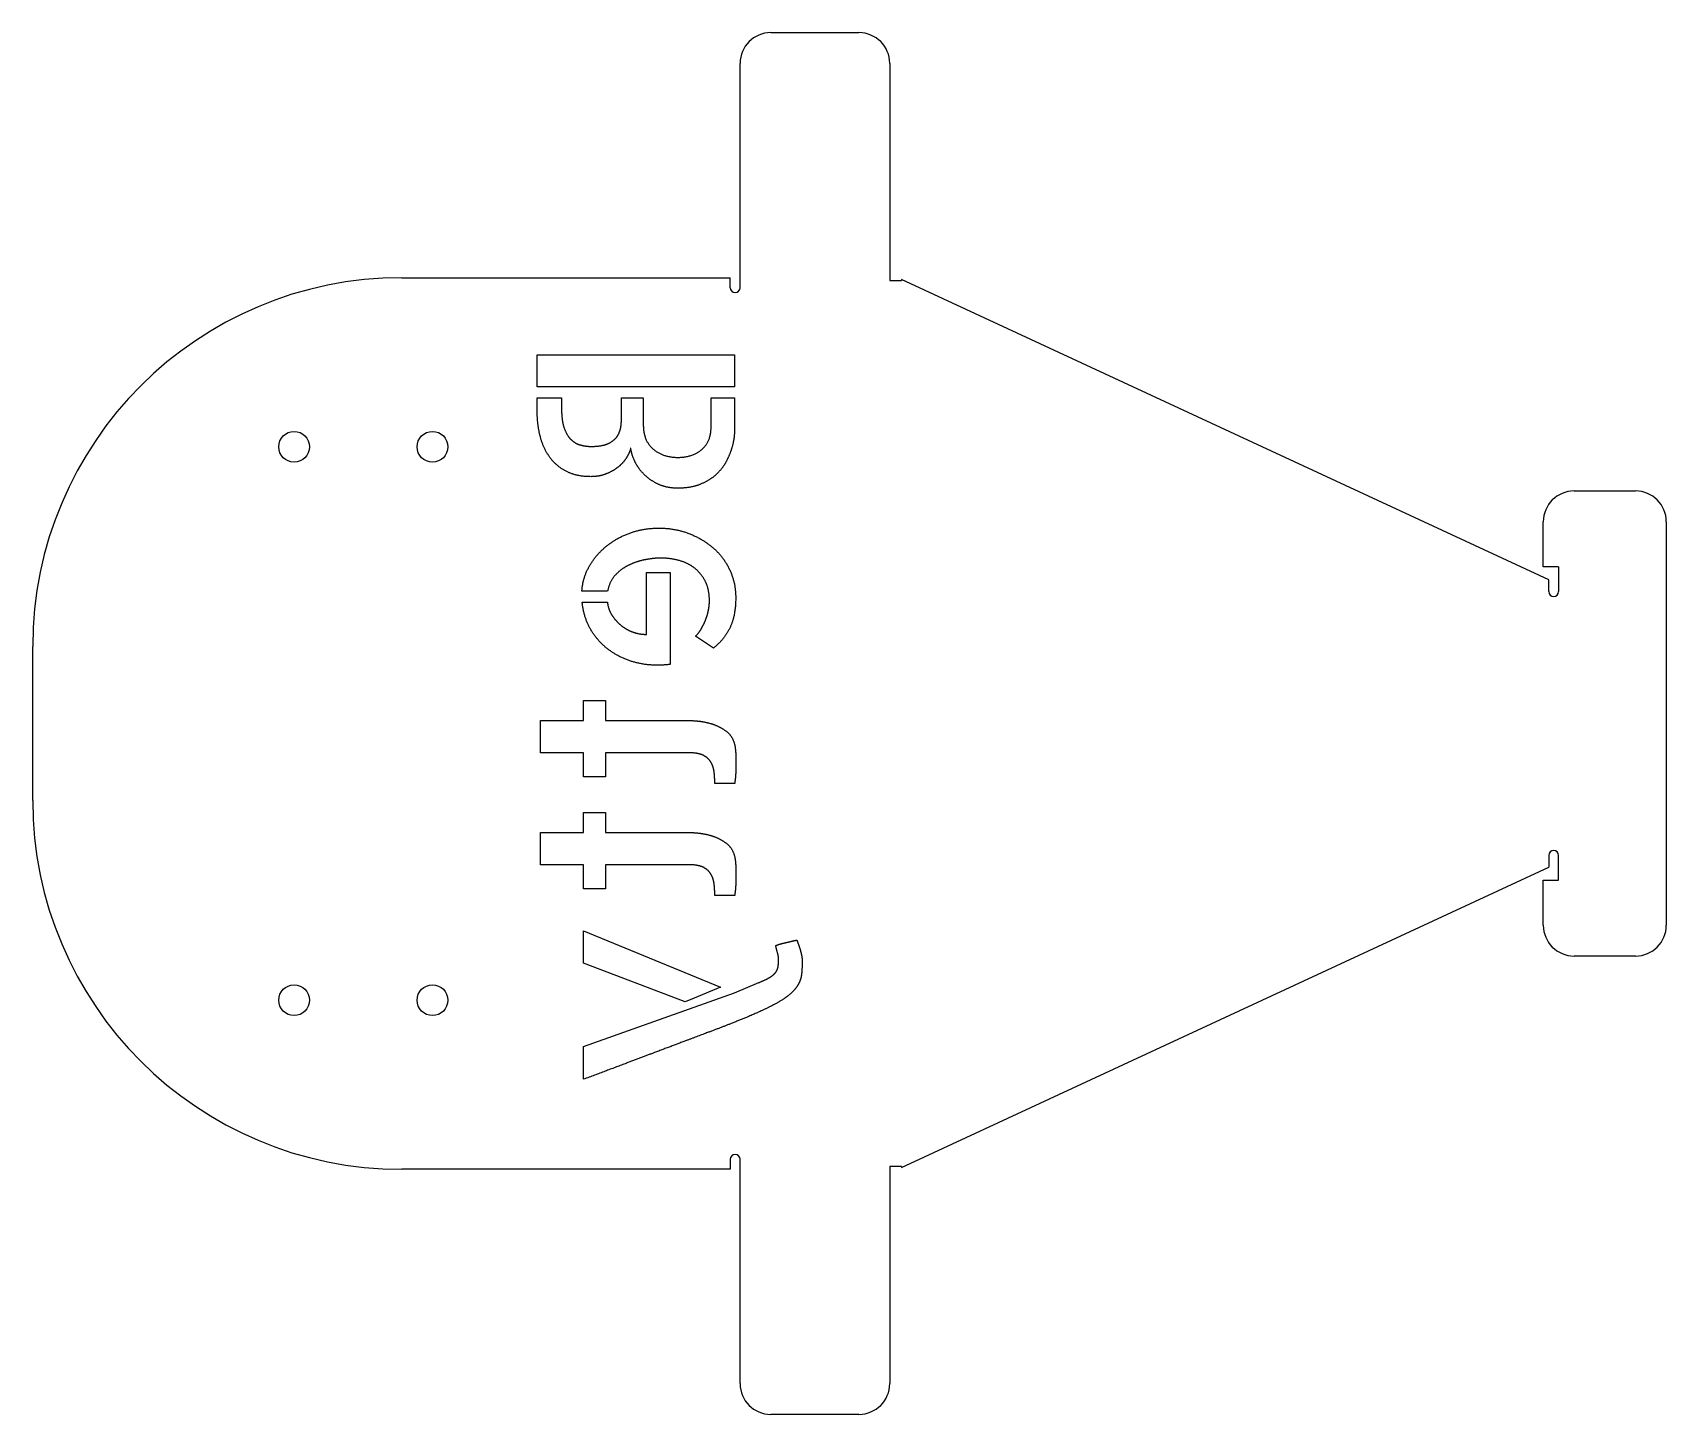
# Model space of a CAD drawing. Extents: x -281 to 250, y -225 to 225.
import ezdxf

# ---------------------------------------------------------------- set-up
doc = ezdxf.new("R2010")
doc.units = 0
doc.layers.get('0').update_dxf_attribs({"linetype": 'CONTINUOUS'})
doc.layers.add('VISIBLE', color=7, linetype='CONTINUOUS')

msp = doc.modelspace()

# ---------------------------------------------------------------- linework, layer by layer
for centre in [(-196.17, 90), (-151.17, 90), (-196.17, -90), (-151.17, -90)]:
    msp.add_circle(centre, 5)
at = {"layer": 'VISIBLE'}
for p, q in [((-41.17, 224.72), (-12.5, 224.72)), ((-51.17, 141.75), (-51.17, 214.72)), ((-2.5, 214.72), (-2.5, 144.05)), ((-161.17, 145), (-54.36, 145)), ((-54.36, 141.75), (-54.36, 145)), ((-2.5, 144.05), (1.33, 144.05)), ((1.33, 144.38), (1.33, 144.05)), ((211.77, 46.68), (1.33, 144.38)), ((-117.13, 119.93), (-52.93, 119.93)), ((-117.13, 109.47), (-117.13, 119.93)), ((-52.93, 119.93), (-52.93, 109.47)), ((-52.93, 109.47), (-117.13, 109.47)), ((-117.13, 105.91), (-109.21, 105.91)), ((-117.13, 101.46), (-117.13, 105.91)), ((-109.21, 105.91), (-109.21, 102.5)), ((-89.7, 105.91), (-82.63, 105.91)), ((-89.7, 101.72), (-89.7, 105.91)), ((-82.63, 105.91), (-82.63, 97.19)), ((-60.59, 105.91), (-52.93, 105.91)), ((-60.59, 96.4), (-60.59, 105.91)), ((-52.93, 105.91), (-52.93, 95.8)), ((220, 75.63), (240, 75.63)), ((210, 50.93), (210, 65.63)), ((250, 65.63), (250, -65.63)), ((-81.58, 49.09), (-73.92, 49.09)), ((-81.58, 28.98), (-81.58, 49.09)), ((-73.92, 49.09), (-73.92, 19.22)), ((214.95, 50.93), (210, 50.93)), ((214.95, 50.93), (214.95, 42.9)), ((-94.23, 43.08), (-102.59, 43.08)), ((211.77, 42.9), (211.77, 46.68)), ((-102.49, 39.52), (-94.31, 39.52)), ((-59.81, 24.53), (-65.65, 28.37)), ((-281.17, -25), (-281.17, 25)), ((-102.06, 7.46), (-94.92, 7.46)), ((-102.06, 1), (-102.06, 7.46)), ((-94.92, 7.46), (-94.92, 1)), ((-116, 1), (-102.06, 1)), ((-116, -9.53), (-116, 1)), ((-94.92, 1), (-68.44, 1)), ((-102.06, -9.53), (-116, -9.53)), ((-102.06, -17.37), (-102.06, -9.53)), ((-94.92, -9.53), (-94.92, -17.37)), ((-67.83, -9.53), (-94.92, -9.53)), ((-94.92, -17.37), (-102.06, -17.37)), ((-52.93, -19.55), (-59.38, -19.55)), ((-102.06, -28.96), (-94.92, -28.96)), ((-102.06, -35.42), (-102.06, -28.96)), ((-94.92, -28.96), (-94.92, -35.42)), ((-116, -35.42), (-102.06, -35.42)), ((-116, -45.95), (-116, -35.42)), ((-94.92, -35.42), (-68.44, -35.42)), ((-102.06, -45.95), (-116, -45.95)), ((-102.06, -53.79), (-102.06, -45.95)), ((-94.92, -45.95), (-94.92, -53.79)), ((-67.83, -45.95), (-94.92, -45.95)), ((1.33, -144.38), (211.77, -46.68)), ((211.77, -42.9), (211.77, -46.68)), ((214.95, -50.93), (214.95, -42.9)), ((210, -65.63), (210, -50.93)), ((210, -50.93), (214.95, -50.93)), ((-94.92, -53.79), (-102.06, -53.79)), ((-52.93, -55.98), (-59.38, -55.98)), ((-102.06, -78.01), (-102.06, -67.48)), ((-102.06, -67.48), (-57.54, -85.78)), ((-69.04, -90.56), (-102.06, -78.01)), ((240, -75.63), (220, -75.63)), ((-52.93, -87.6), (-45.08, -84.28)), ((-102.06, -105.11), (-52.93, -87.6)), ((-66.08, -89.34), (-69.04, -90.56)), ((-57.54, -85.78), (-66.08, -89.34)), ((-102.06, -115.74), (-102.06, -105.11)), ((-54.36, -141.75), (-54.36, -145)), ((-51.17, -214.72), (-51.17, -141.75)), ((-54.36, -145), (-161.17, -145)), ((1.33, -144.05), (-2.5, -144.05)), ((-2.5, -144.05), (-2.5, -214.72)), ((1.33, -144.05), (1.33, -144.38)), ((-12.5, -224.72), (-41.17, -224.72))]:
    msp.add_line(p, q, dxfattribs=at)
for centre in [(-196.17, 90), (-151.17, 90), (-196.17, -90), (-151.17, -90)]:
    msp.add_circle(centre, 5, dxfattribs=at)
for centre, radius, start, end in [((-41.17, 214.72), 10, 90, 180), ((-12.5, 214.72), 10, 0, 90), ((-161.17, 25), 120, 90, 180), ((-52.76, 141.75), 1.59, 180, 0), ((220, 65.63), 10, 90, 180), ((240, 65.63), 10, 0, 90), ((213.36, 42.9), 1.59, 180, 0), ((-161.17, -25), 120, 180, 270), ((213.36, -42.9), 1.59, 0, 180), ((220, -65.63), 10, 180, 270), ((240, -65.63), 10, 270, 0), ((-52.76, -141.75), 1.59, 0, 180), ((-41.17, -214.72), 10, 180, 270), ((-12.5, -214.72), 10, 270, 0)]:
    msp.add_arc(centre, radius, start, end, dxfattribs=at)
for points in [[(-116.17, 93.53), (-117.13, 97.36), (-117.13, 101.46)], [(-109.21, 102.5), (-109.21, 98.49), (-108.34, 96.05)], [(-89.78, 97.8), (-89.7, 99.8), (-89.7, 101.72)], [(-108.34, 96.05), (-107.47, 93.61), (-106.07, 92.31)], [(-90.73, 94.06), (-89.86, 95.8), (-89.78, 97.8)], [(-82.63, 97.19), (-82.63, 91.97), (-79.41, 89.26)], [(-63.55, 89.17), (-60.59, 91.79), (-60.59, 96.4)], [(-52.93, 95.8), (-52.93, 95.27), (-53.06, 93.62)], [(-113.13, 86.73), (-115.22, 89.69), (-116.17, 93.53)], [(-106.07, 92.31), (-104.68, 91), (-102.98, 90.57)], [(-102.98, 90.57), (-101.28, 90.13), (-99.7, 90.13)], [(-99.7, 90.13), (-95.79, 90.13), (-93.7, 91.22)], [(-93.7, 91.22), (-91.61, 92.32), (-90.73, 94.06)], [(-53.06, 93.62), (-53.19, 91.97), (-53.8, 89.83)], [(-107.68, 82.03), (-111.04, 83.77), (-113.13, 86.73)], [(-88.16, 86.34), (-89.25, 84.65), (-90.91, 83.34)], [(-86.73, 89.61), (-87.08, 88.04), (-88.16, 86.34)], [(-85.42, 85.34), (-86.46, 87.6), (-86.73, 89.61)], [(-82.45, 81.12), (-84.37, 83.07), (-85.42, 85.34)], [(-79.41, 89.26), (-76.19, 86.56), (-71.48, 86.56)], [(-71.48, 86.56), (-66.52, 86.56), (-63.55, 89.17)], [(-55.58, 85.38), (-56.76, 83.07), (-58.81, 81.12)], [(-53.8, 89.83), (-54.4, 87.69), (-55.58, 85.38)], [(-99.7, 80.29), (-104.33, 80.29), (-107.68, 82.03)], [(-94.79, 81.16), (-97.01, 80.29), (-99.7, 80.29)], [(-90.91, 83.34), (-92.57, 82.03), (-94.79, 81.16)], [(-77.8, 77.85), (-80.54, 79.16), (-82.45, 81.12)], [(-58.81, 81.12), (-60.86, 79.16), (-63.99, 77.85)], [(-71.48, 76.54), (-75.06, 76.54), (-77.8, 77.85)], [(-63.99, 77.85), (-67.13, 76.54), (-71.48, 76.54)], [(-94.79, 57.55), (-91.44, 60.34), (-86.99, 61.95)], [(-86.99, 61.95), (-82.55, 63.56), (-77.58, 63.56)], [(-77.58, 63.56), (-72.36, 63.56), (-67.83, 61.82)], [(-67.83, 61.82), (-63.3, 60.08), (-59.9, 57.11)], [(-100.23, 51.06), (-98.14, 54.76), (-94.79, 57.55)], [(-81.76, 53.32), (-84.47, 52.84), (-87.03, 51.66)], [(-77.15, 53.8), (-79.06, 53.8), (-81.76, 53.32)], [(-70.83, 52.97), (-73.75, 53.8), (-77.15, 53.8)], [(-59.9, 57.11), (-56.49, 54.15), (-54.54, 49.97)], [(-102.59, 43.08), (-102.32, 47.35), (-100.23, 51.06)], [(-91.61, 48.4), (-93.61, 46.3), (-94.23, 43.08)], [(-87.03, 51.66), (-89.6, 50.49), (-91.61, 48.4)], [(-65.78, 50.4), (-67.91, 52.14), (-70.83, 52.97)], [(-62.38, 46.09), (-63.64, 48.66), (-65.78, 50.4)], [(-54.54, 49.97), (-52.58, 45.79), (-52.58, 40.99)], [(-61.12, 39.86), (-61.12, 43.52), (-62.38, 46.09)], [(-99.97, 31.02), (-102.06, 34.81), (-102.49, 39.52)], [(-94.31, 39.52), (-94.04, 37.16), (-92.83, 35.24)], [(-62.12, 34.42), (-61.55, 36.03), (-61.34, 37.47)], [(-61.34, 37.47), (-61.12, 38.9), (-61.12, 39.86)], [(-52.58, 40.99), (-52.58, 35.07), (-54.41, 31.24)], [(-92.83, 35.24), (-91.61, 33.33), (-89.82, 31.89)], [(-89.82, 31.89), (-88.04, 30.46), (-85.95, 29.72)], [(-63.55, 31.2), (-62.68, 32.81), (-62.12, 34.42)], [(-94.57, 24.53), (-97.88, 27.24), (-99.97, 31.02)], [(-85.95, 29.72), (-83.86, 28.98), (-81.58, 28.98)], [(-65.65, 28.37), (-64.43, 29.58), (-63.55, 31.2)], [(-54.41, 31.24), (-56.24, 27.4), (-59.81, 24.53)], [(-86.99, 20.39), (-91.26, 21.83), (-94.57, 24.53)], [(-78.1, 18.96), (-82.73, 18.96), (-86.99, 20.39)], [(-73.92, 19.22), (-76.01, 18.96), (-78.1, 18.96)], [(-68.44, 1), (-67.13, 1), (-64.77, 0.79)], [(-64.77, 0.79), (-62.42, 0.57), (-59.94, -0.26)], [(-59.94, -0.26), (-57.46, -1.09), (-55.41, -2.74)], [(-55.41, -2.74), (-53.36, -4.39), (-52.84, -7.36)], [(-63.21, -10.31), (-64.86, -9.53), (-67.83, -9.53)], [(-60.68, -12.54), (-61.55, -11.09), (-63.21, -10.31)], [(-52.84, -7.36), (-52.66, -8.31), (-52.58, -9.66)], [(-52.58, -9.66), (-52.49, -11.01), (-52.49, -12.32)], [(-59.6, -15.76), (-59.81, -13.98), (-60.68, -12.54)], [(-59.38, -19.55), (-59.38, -17.55), (-59.6, -15.76)], [(-52.54, -14.98), (-52.58, -16.32), (-52.66, -17.28)], [(-52.49, -12.32), (-52.49, -13.63), (-52.54, -14.98)], [(-52.66, -17.28), (-52.75, -18.41), (-52.93, -19.55)], [(-68.44, -35.42), (-67.13, -35.42), (-64.77, -35.63)], [(-64.77, -35.63), (-62.42, -35.85), (-59.94, -36.68)], [(-59.94, -36.68), (-57.46, -37.51), (-55.41, -39.16)], [(-55.41, -39.16), (-53.36, -40.81), (-52.84, -43.78)], [(-63.21, -46.73), (-64.86, -45.95), (-67.83, -45.95)], [(-60.68, -48.96), (-61.55, -47.52), (-63.21, -46.73)], [(-52.84, -43.78), (-52.66, -44.73), (-52.58, -46.08)], [(-52.58, -46.08), (-52.49, -47.43), (-52.49, -48.74)], [(-59.6, -52.18), (-59.81, -50.4), (-60.68, -48.96)], [(-59.38, -55.98), (-59.38, -53.97), (-59.6, -52.18)], [(-52.54, -51.4), (-52.58, -52.74), (-52.66, -53.7)], [(-52.49, -48.74), (-52.49, -50.05), (-52.54, -51.4)], [(-52.66, -53.7), (-52.75, -54.83), (-52.93, -55.98)], [(-39.5, -72.19), (-39.07, -72.01), (-37.98, -71.7)], [(-39.07, -74.32), (-39.5, -72.88), (-39.5, -72.19)], [(-38.64, -76.45), (-38.64, -75.75), (-39.07, -74.32)], [(-37.98, -71.7), (-36.9, -71.39), (-35.67, -71.14)], [(-35.67, -71.14), (-34.28, -70.79), (-32.72, -70.44)], [(-32.72, -70.44), (-32.63, -70.69), (-32.33, -71.48)], [(-32.33, -71.48), (-32.02, -72.27), (-31.71, -73.27)], [(-31.71, -73.27), (-31.41, -74.28), (-31.19, -75.32)], [(-39.55, -80.89), (-38.9, -80.02), (-38.77, -78.93)], [(-38.77, -78.93), (-38.64, -77.85), (-38.64, -76.45)], [(-31.19, -75.32), (-30.97, -76.37), (-30.97, -77.15)], [(-30.97, -77.15), (-30.97, -79.67), (-31.19, -81.63)], [(-45.08, -84.28), (-42.74, -83.34), (-41.47, -82.55)], [(-41.47, -82.55), (-40.2, -81.76), (-39.55, -80.89)], [(-31.19, -81.63), (-31.41, -83.59), (-32.45, -85.25)], [(-35.45, -88.47), (-37.41, -90.04), (-40.86, -91.83)], [(-32.45, -85.25), (-33.5, -86.91), (-35.45, -88.47)], [(-40.86, -91.83), (-44.3, -93.61), (-49.44, -95.74)], [(-62.04, -100.66), (-69.49, -103.45), (-79.37, -107.2)], [(-49.44, -95.74), (-54.58, -97.87), (-62.04, -100.66)], [(-79.37, -107.2), (-89.25, -110.95), (-102.06, -115.74)]]:
    msp.add_open_spline(points, degree=2, dxfattribs=at)

doc.saveas('drawing.dxf')
